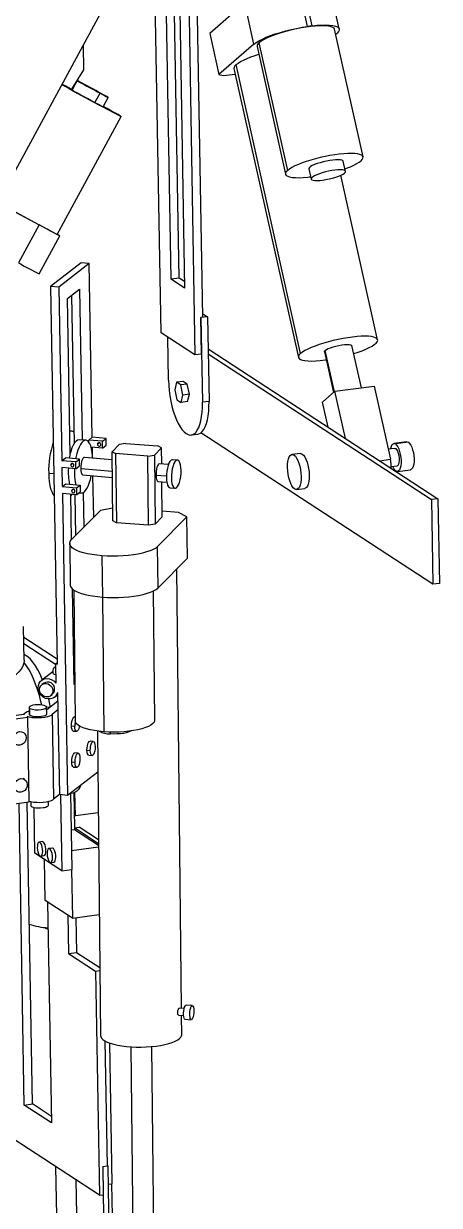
# Model space of a CAD drawing. Header units: inches. Extents: x 0.1 to 8.4, y 0.1 to 10.9.
# Drawn here: x 5.057 to 6.088, y 6.362 to 9.293 of the extents above; entities that cross this region are included whole.
import ezdxf

# ---------------------------------------------------------------- set-up
doc = ezdxf.new("R2010")
doc.units = ezdxf.units.IN
doc.header["$MEASUREMENT"] = 0

msp = doc.modelspace()

# ---------------------------------------------------------------- linework, layer by layer
at = {"color": 7, "linetype": 'Continuous', "lineweight": 25}
for p, q in [((5.4614, 9.6475), (5.4819, 8.4713)), ((5.4818, 9.6397), (5.5005, 8.5645)), ((4.9933, 8.8491), (5.3519, 9.5106)), ((5.761, 9.2859), (5.7382, 9.388)), ((5.7721, 9.2874), (5.7493, 9.3894)), ((5.8396, 9.2798), (5.8169, 9.3818)), ((5.3978, 8.5262), (5.3834, 9.3528)), ((5.4427, 8.6617), (5.4312, 9.3189)), ((5.4442, 9.3257), (5.4562, 8.6371)), ((5.6054, 9.3443), (5.5186, 9.2687)), ((5.6282, 9.2422), (5.6054, 9.3443)), ((5.4225, 8.659), (5.4111, 9.3167)), ((5.5186, 9.2687), (5.5414, 9.1666)), ((5.7721, 9.2874), (5.761, 9.2859)), ((5.8986, 8.9622), (5.828, 9.2788)), ((5.8308, 9.2665), (5.8341, 9.2694)), ((5.2047, 9.2389), (5.2057, 9.1786)), ((5.6282, 9.2422), (5.5414, 9.1666)), ((5.6359, 9.236), (5.7065, 8.9194)), ((5.7117, 8.9288), (5.6411, 9.2454)), ((5.2057, 9.1786), (5.1756, 9.1302)), ((5.5785, 9.1816), (5.7383, 8.465)), ((5.7437, 8.4746), (5.5839, 9.1912)), ((5.19, 9.1514), (5.1775, 9.1284)), ((5.5414, 9.1666), (5.5519, 9.1639)), ((5.5519, 9.1639), (5.5816, 9.1678)), ((5.1778, 9.129), (5.1719, 9.1322)), ((5.234, 9.0974), (5.2465, 9.1205)), ((5.2544, 9.0867), (5.2669, 9.1098)), ((5.1406, 8.7702), (5.299, 9.0625)), ((5.8552, 8.9265), (5.8496, 8.9515)), ((5.7642, 8.9324), (5.7698, 8.9074)), ((5.9347, 8.5088), (5.8437, 8.9169)), ((4.8859, 8.9062), (5.0957, 8.7937)), ((5.0957, 8.7937), (5.0446, 8.6994)), ((5.0958, 8.6726), (5.1468, 8.7668)), ((5.1994, 8.6995), (5.1238, 8.6411)), ((5.2199, 8.6977), (5.1444, 8.6393)), ((5.2199, 8.6977), (5.1994, 8.6995)), ((5.2274, 8.2672), (5.2199, 8.6977)), ((5.4427, 8.6617), (5.4225, 8.659)), ((5.4562, 8.6371), (5.4225, 8.659)), ((5.4559, 8.6531), (5.4427, 8.6617)), ((5.1238, 8.6411), (5.1402, 7.7047)), ((5.1444, 8.6393), (5.1238, 8.6411)), ((5.1444, 8.6393), (5.1519, 8.2088)), ((5.1657, 8.6108), (5.1959, 8.6341)), ((5.1757, 8.6185), (5.1821, 8.2515)), ((5.1959, 8.6341), (5.2025, 8.2604)), ((5.1725, 8.2228), (5.1657, 8.6108)), ((5.5005, 8.5645), (5.4965, 8.564)), ((5.4981, 8.4734), (5.4965, 8.564)), ((5.4965, 8.564), (5.4968, 8.5638)), ((5.513, 8.5659), (5.4968, 8.5638)), ((5.4968, 8.5638), (5.5005, 8.3538)), ((5.5004, 8.5742), (5.513, 8.5659)), ((5.513, 8.5659), (5.5167, 8.3559)), ((5.4819, 8.4713), (5.3978, 8.5262)), ((5.4164, 8.4086), (5.4145, 8.5153)), ((5.4981, 8.4734), (5.4819, 8.4713)), ((5.5144, 8.4864), (6.084, 8.1147)), ((5.5146, 8.4736), (6.0679, 8.1126)), ((5.8028, 8.4791), (5.8254, 8.3781)), ((5.8945, 8.3898), (5.8711, 8.4943)), ((5.8043, 8.4588), (5.8073, 8.4592)), ((5.4364, 8.4035), (5.4317, 8.385)), ((5.4317, 8.385), (5.4372, 8.3599)), ((5.4526, 8.4057), (5.4364, 8.4035)), ((5.4465, 8.3969), (5.4364, 8.4035)), ((5.4627, 8.3991), (5.4465, 8.3969)), ((5.4519, 8.3718), (5.4465, 8.3969)), ((5.4627, 8.3991), (5.4526, 8.4057)), ((5.4681, 8.374), (5.4627, 8.3991)), ((5.8289, 8.3812), (5.798, 8.3543)), ((5.8289, 8.3812), (5.9258, 8.394)), ((5.855, 8.2641), (5.8289, 8.3812)), ((5.9258, 8.394), (5.9663, 8.2126)), ((5.4372, 8.3599), (5.4473, 8.3533)), ((5.4473, 8.3533), (5.4519, 8.3718)), ((5.4634, 8.3554), (5.4473, 8.3533)), ((5.4681, 8.374), (5.4519, 8.3718)), ((5.4634, 8.3554), (5.4681, 8.374)), ((5.5167, 8.3559), (5.5005, 8.3538)), ((5.8119, 8.2923), (5.798, 8.3543)), ((5.1765, 8.282), (5.1714, 8.2824)), ((5.2184, 8.2602), (5.2274, 8.2672)), ((5.2617, 8.2643), (5.2274, 8.2672)), ((5.2527, 8.2573), (5.2617, 8.2643)), ((5.262, 8.2473), (5.2617, 8.2643)), ((5.4728, 8.2728), (5.4889, 8.2749)), ((6.0715, 7.9025), (5.4963, 8.2779)), ((5.2115, 8.2597), (5.1951, 8.2611)), ((5.2184, 8.2554), (5.2184, 8.2602)), ((5.2527, 8.2573), (5.2184, 8.2602)), ((5.253, 8.2403), (5.2244, 8.2428)), ((5.2283, 8.218), (5.2278, 8.2425)), ((5.253, 8.2403), (5.2527, 8.2573)), ((5.253, 8.2403), (5.262, 8.2473)), ((5.2763, 8.2312), (5.2942, 8.2492)), ((5.3105, 8.252), (5.2942, 8.2492)), ((5.3105, 8.252), (5.3902, 8.2459)), ((5.3991, 8.2412), (5.3812, 8.2231)), ((5.3991, 8.2412), (5.3902, 8.2459)), ((5.3995, 8.2006), (5.3991, 8.2412)), ((5.9769, 8.2396), (5.9607, 8.2374)), ((6.007, 8.2558), (5.9747, 8.2515)), ((6.011, 8.2547), (5.9787, 8.2504)), ((5.1519, 8.2088), (5.1609, 8.2158)), ((5.1862, 8.2059), (5.1519, 8.2088)), ((5.1953, 8.2129), (5.1609, 8.2158)), ((5.1709, 8.215), (5.1725, 8.2228)), ((5.1862, 8.2059), (5.1953, 8.2129)), ((5.1865, 8.1889), (5.1862, 8.2059)), ((5.1956, 8.1959), (5.1953, 8.2129)), ((5.2765, 8.2112), (5.2081, 8.2171)), ((5.2763, 8.2312), (5.2852, 8.2265)), ((5.2781, 8.0597), (5.2763, 8.2312)), ((5.3649, 8.2203), (5.2852, 8.2265)), ((5.2852, 8.2265), (5.287, 8.055)), ((5.3649, 8.2203), (5.3812, 8.2231)), ((5.3667, 8.0489), (5.3649, 8.2203)), ((5.3812, 8.2231), (5.383, 8.0517)), ((5.4385, 8.2104), (5.4262, 8.2115)), ((5.7426, 8.227), (5.7225, 8.2243)), ((5.9395, 8.209), (5.9663, 8.2126)), ((5.1865, 8.1889), (5.1522, 8.1919)), ((5.1522, 8.1919), (5.153, 8.1446)), ((5.1865, 8.1889), (5.1956, 8.1959)), ((5.416, 8.1992), (5.3932, 8.2011)), ((5.9683, 8.1943), (5.9827, 8.1962)), ((5.9839, 8.1821), (6.0162, 8.1864)), ((5.153, 8.1446), (5.1621, 8.1516)), ((5.1621, 8.1516), (5.1971, 8.1486)), ((5.1881, 8.1416), (5.1971, 8.1486)), ((5.1971, 8.1486), (5.1974, 8.1314)), ((5.2043, 8.1736), (5.277, 8.1673)), ((5.2309, 8.0688), (5.2291, 8.1714)), ((5.3898, 8.1575), (5.4122, 8.1556)), ((5.4009, 8.0697), (5.4, 8.1566)), ((5.153, 8.1446), (5.1881, 8.1416)), ((5.1884, 8.1244), (5.1533, 8.1274)), ((5.1533, 8.1274), (5.1663, 7.3791)), ((5.1761, 8.0135), (5.1742, 8.1256)), ((5.1843, 8.1247), (5.1861, 8.0235)), ((5.1881, 8.1416), (5.1884, 8.1244)), ((5.1884, 8.1244), (5.1974, 8.1314)), ((5.1948, 8.1294), (5.2002, 8.1289)), ((5.2047, 8.1299), (5.2062, 8.0439)), ((5.4202, 8.1417), (5.4325, 8.1407)), ((5.7339, 8.1376), (5.7541, 8.1403)), ((5.2778, 8.091), (5.2479, 8.0859)), ((6.084, 8.1147), (6.0679, 8.1126)), ((6.0679, 8.1126), (6.0715, 7.9025)), ((6.084, 8.1147), (6.0877, 7.9047)), ((5.2479, 8.0859), (5.1752, 8.0125)), ((5.287, 8.055), (5.2781, 8.0597)), ((5.4009, 8.0697), (5.383, 8.0517)), ((5.3892, 7.9961), (5.4619, 8.0695)), ((5.4411, 8.0805), (5.4008, 8.0836)), ((5.4619, 8.0695), (5.4411, 8.0805)), ((5.463, 7.9671), (5.4619, 8.0695)), ((5.3667, 8.0489), (5.287, 8.055)), ((5.383, 8.0517), (5.3667, 8.0489)), ((5.1713, 8.0038), (5.1723, 7.9013)), ((5.2514, 7.9732), (5.2525, 7.8707)), ((5.3903, 7.8937), (5.3892, 7.9961)), ((5.3903, 7.8937), (5.463, 7.9671)), ((5.4484, 6.851), (5.437, 7.9408)), ((5.1824, 7.6543), (5.1783, 7.891)), ((5.1818, 7.8883), (5.1852, 7.5639)), ((5.3821, 7.5659), (5.3787, 7.8861)), ((6.0877, 7.9047), (6.0715, 7.9025)), ((5.0587, 7.714), (5.0572, 7.7976)), ((5.0577, 7.7714), (5.1399, 7.7178)), ((5.058, 7.7554), (5.1361, 7.7044)), ((5.1361, 7.705), (5.1401, 7.7082)), ((5.1812, 7.7251), (5.1829, 7.7258)), ((5.1304, 7.6865), (5.1016, 7.6642)), ((5.1327, 7.6795), (5.1365, 7.6792)), ((5.1362, 7.6968), (5.1342, 7.6969)), ((5.1361, 7.705), (5.1369, 7.6571)), ((5.1361, 7.705), (5.1402, 7.7047)), ((5.1069, 7.6573), (5.1024, 7.6538)), ((5.1841, 7.6724), (5.1821, 7.6708)), ((5.1843, 7.6557), (5.1824, 7.6543)), ((5.1238, 7.6261), (5.1283, 7.6296)), ((5.1337, 7.6227), (5.1415, 7.6287)), ((5.1414, 7.6343), (5.1422, 7.5909)), ((5.0705, 7.5971), (5.0708, 7.5803)), ((5.0725, 7.578), (5.0722, 7.5948)), ((5.1145, 7.5811), (5.1142, 7.5979)), ((5.1231, 7.5981), (5.1143, 7.597)), ((5.1418, 7.6126), (5.1144, 7.5914)), ((5.1422, 7.5909), (5.1277, 7.5797)), ((5.1422, 7.5909), (5.1458, 7.3809)), ((5.0582, 7.5799), (4.8153, 7.5478)), ((5.0059, 7.565), (5.0675, 7.5732)), ((5.0582, 7.5802), (5.0582, 7.5799)), ((5.0675, 7.5732), (5.0659, 7.5743)), ((5.0712, 7.3632), (5.0675, 7.5732)), ((5.1277, 7.5797), (5.1314, 7.3697)), ((5.1851, 7.5733), (5.1833, 7.5735)), ((5.1757, 7.5514), (5.184, 7.5506)), ((5.1803, 7.5386), (5.1885, 7.5379)), ((5.24, 7.5386), (5.2479, 6.7835)), ((5.2299, 7.5128), (5.2217, 7.5135)), ((5.1923, 7.4836), (5.1841, 7.4843)), ((5.2141, 7.4914), (5.2223, 7.4907)), ((5.2187, 7.4786), (5.2269, 7.4779)), ((5.1765, 7.4622), (5.1847, 7.4615)), ((5.1811, 7.4494), (5.1893, 7.4487)), ((5.0597, 7.4185), (5.0564, 7.4207)), ((5.241, 7.4368), (5.1663, 7.3791)), ((5.1739, 7.3849), (5.1806, 7.3858)), ((5.1815, 7.3859), (5.183, 7.2982)), ((5.1854, 7.3286), (5.1844, 7.3868)), ((5.0095, 7.355), (5.0712, 7.3632)), ((5.0588, 6.6111), (5.0458, 7.3598)), ((5.079, 6.6138), (5.066, 7.3625)), ((5.0748, 7.3629), (5.0749, 7.3538)), ((5.1186, 7.3546), (5.1185, 7.3635)), ((5.1458, 7.3809), (5.1314, 7.3697)), ((5.1663, 7.3791), (5.1458, 7.3809)), ((5.1489, 7.3806), (5.1522, 7.1918)), ((5.1731, 7.3843), (5.1764, 7.195)), ((5.0849, 7.2357), (5.0829, 7.3492)), ((5.1825, 7.3289), (5.1854, 7.3286)), ((5.2421, 7.3361), (5.1854, 7.3286)), ((5.183, 7.2985), (5.1947, 7.3001)), ((5.183, 7.2982), (5.1831, 7.2944)), ((5.2429, 7.2591), (5.183, 7.2982)), ((5.2428, 7.2687), (5.1947, 7.3001)), ((5.1747, 7.2933), (5.1831, 7.2944)), ((5.1831, 7.2944), (5.243, 7.2553)), ((5.1036, 7.2643), (5.0955, 7.2632)), ((5.1279, 7.2485), (5.1198, 7.2474)), ((5.1756, 7.2426), (5.243, 7.2515)), ((5.1522, 7.1918), (5.0849, 7.2357)), ((5.1001, 7.2285), (5.1082, 7.2296)), ((5.1107, 7.1184), (5.1089, 7.22)), ((5.1244, 7.2127), (5.1324, 7.2138)), ((5.1522, 7.1918), (5.1764, 7.195)), ((5.1759, 7.1949), (5.178, 7.0745)), ((5.178, 7.0745), (5.1107, 7.1184)), ((5.1166, 7.1146), (5.1261, 6.5672)), ((5.1665, 7.082), (5.1682, 6.987)), ((5.178, 7.0745), (5.2448, 7.0834)), ((5.1869, 7.0757), (5.1884, 6.9897)), ((5.1682, 6.987), (5.1884, 6.9897)), ((5.1682, 6.987), (5.2355, 6.9431)), ((5.1884, 6.9897), (5.2461, 6.952)), ((5.2355, 6.9431), (5.2462, 6.9445)), ((5.2355, 6.9431), (5.2451, 6.3874)), ((5.4753, 6.8577), (5.4598, 6.8589)), ((5.4416, 6.834), (5.4537, 6.8331)), ((5.455, 6.8505), (5.4433, 6.8514)), ((5.4491, 6.7856), (5.4486, 6.8334)), ((5.4571, 6.824), (5.4726, 6.8228)), ((5.2587, 6.7703), (5.2641, 6.4605)), ((5.2767, 6.416), (5.2706, 6.7651)), ((5.3227, 6.7557), (5.3301, 6.0512)), ((5.3826, 6.0518), (5.3752, 6.7563)), ((5.0588, 6.6111), (5.079, 6.6138)), ((5.1261, 6.5672), (5.0588, 6.6111)), ((5.1259, 6.5832), (5.079, 6.6138)), ((5.2451, 6.3874), (5.0097, 6.5411)), ((5.1365, 6.4583), (5.1413, 6.1859)), ((5.2535, 6.4591), (5.2641, 6.4605)), ((5.2535, 6.4591), (5.2547, 6.3886)), ((5.2652, 6.461), (5.2641, 6.4608)), ((5.2641, 6.4605), (5.2656, 6.4607)), ((5.2652, 6.461), (5.2656, 6.4607)), ((5.2656, 6.4607), (5.2729, 6.0397)), ((5.1969, 5.8909), (5.1876, 6.425)), ((5.2451, 6.3874), (5.2547, 6.3886)), ((5.2547, 6.3886), (5.2629, 5.9211)), ((5.2664, 6.4147), (5.2767, 6.416))]:
    msp.add_line(p, q, dxfattribs=at)
at = {"color": 8, "linetype": 'Continuous', "lineweight": 25}
for p, q in [((5.8275, 8.38), (5.8047, 8.4825)), ((5.2451, 8.2534), (5.2403, 8.2497)), ((5.1193, 8.178), (5.1319, 8.1769)), ((5.1786, 8.202), (5.1738, 8.1983)), ((5.1986, 8.1895), (5.2768, 8.1828)), ((5.3853, 8.1734), (5.4111, 8.1711)), ((5.181, 8.1377), (5.1762, 8.134)), ((5.2524, 7.8707), (5.2559, 7.5369)), ((5.2715, 7.5361), (5.2715, 7.5316)), ((5.2806, 6.1625), (5.2761, 6.416))]:
    msp.add_line(p, q, dxfattribs=at)
at = {"color": 7, "linetype": 'Continuous', "lineweight": 25, "flags": 128}
for points in [[(5.7721, 9.2874), (5.7844, 9.2886), (5.7958, 9.2893), (5.8063, 9.2895), (5.8155, 9.2891), (5.8234, 9.2883), (5.8299, 9.2869), (5.8348, 9.285), (5.838, 9.2826), (5.8396, 9.2798), (5.8395, 9.2767), (5.8376, 9.2732), (5.8341, 9.2694)], [(5.6282, 9.2422), (5.6336, 9.2462), (5.6405, 9.2504), (5.6489, 9.2546), (5.6586, 9.2589), (5.6694, 9.2631), (5.6811, 9.2672), (5.6937, 9.2711), (5.7068, 9.2748), (5.7203, 9.2781), (5.734, 9.2811), (5.7476, 9.2837), (5.761, 9.2859)], [(5.828, 9.2788), (5.8268, 9.2812), (5.824, 9.2833), (5.8198, 9.285), (5.8141, 9.2863), (5.8072, 9.2871), (5.7991, 9.2874), (5.79, 9.2873), (5.7799, 9.2867), (5.7691, 9.2856), (5.7577, 9.2841), (5.7459, 9.2822), (5.7339, 9.2799), (5.7218, 9.2772), (5.7099, 9.2742), (5.6984, 9.271), (5.6873, 9.2675), (5.677, 9.2639), (5.6676, 9.2601), (5.6591, 9.2564), (5.6518, 9.2526), (5.6458, 9.249), (5.6411, 9.2454)], [(5.5839, 9.1912), (5.5887, 9.1948), (5.5948, 9.1986), (5.6023, 9.2024), (5.6109, 9.2063), (5.6206, 9.2101), (5.6312, 9.2138), (5.6402, 9.2167)], [(5.2465, 9.1205), (5.2525, 9.1172), (5.2577, 9.1145), (5.2619, 9.1123), (5.2648, 9.1107), (5.2665, 9.1099), (5.2668, 9.1098), (5.2658, 9.1104), (5.2635, 9.1118), (5.2599, 9.1138), (5.2551, 9.1164), (5.2495, 9.1195), (5.2431, 9.123), (5.2362, 9.1268), (5.229, 9.1307), (5.2218, 9.1346), (5.2148, 9.1384), (5.2083, 9.1419), (5.2025, 9.145), (5.1976, 9.1475), (5.1939, 9.1495), (5.1913, 9.1508), (5.1901, 9.1514), (5.1902, 9.1513), (5.1917, 9.1504), (5.1945, 9.1488)], [(5.1519, 9.1416), (5.1526, 9.1412), (5.1609, 9.1367), (5.17, 9.1317), (5.1797, 9.1263), (5.19, 9.1207), (5.2007, 9.1149), (5.2115, 9.1091), (5.2223, 9.1032), (5.233, 9.0974), (5.2434, 9.0918), (5.2533, 9.0865), (5.2625, 9.0816), (5.271, 9.0771), (5.2785, 9.0731), (5.285, 9.0696), (5.2903, 9.0668), (5.2945, 9.0647), (5.2973, 9.0633), (5.2988, 9.0626), (5.2989, 9.0626), (5.2977, 9.0634), (5.2951, 9.0649), (5.2913, 9.0671), (5.2862, 9.0699), (5.2799, 9.0734), (5.2726, 9.0775), (5.2643, 9.082), (5.2552, 9.087), (5.2547, 9.0873)], [(5.1719, 9.1322), (5.1621, 9.1375), (5.1532, 9.1422), (5.1524, 9.1426)], [(5.8537, 8.933), (5.8577, 8.9344), (5.8671, 8.9381), (5.8756, 8.9419), (5.8828, 8.9456), (5.8888, 8.9493), (5.8935, 8.9529), (5.8967, 8.9562), (5.8984, 8.9593), (5.8987, 8.9621), (5.8974, 8.9646), (5.8946, 8.9667), (5.8904, 8.9684), (5.8848, 8.9697), (5.8778, 8.9705), (5.8698, 8.9708), (5.8606, 8.9707), (5.8505, 8.9701), (5.8397, 8.969), (5.8283, 8.9675), (5.8165, 8.9656), (5.8045, 8.9632), (5.7924, 8.9606), (5.7805, 8.9576), (5.769, 8.9543), (5.7579, 8.9509), (5.7476, 8.9472), (5.7382, 8.9435), (5.7297, 8.9398), (5.7224, 8.936), (5.7164, 8.9323), (5.7117, 8.9288), (5.7117, 8.9288)], [(5.8496, 8.9515), (5.8485, 8.953), (5.8459, 8.9542), (5.842, 8.955), (5.8368, 8.9553), (5.8305, 8.9551), (5.8234, 8.9545), (5.8158, 8.9534), (5.8078, 8.9519), (5.7998, 8.9501), (5.792, 8.948), (5.7847, 8.9456), (5.7783, 8.9431), (5.7728, 8.9406), (5.7686, 8.9382), (5.7657, 8.9358), (5.7643, 8.9337), (5.7642, 8.9324)], [(5.7117, 8.9288), (5.7083, 8.9252), (5.7066, 8.922), (5.7066, 8.919), (5.7083, 8.9165), (5.7117, 8.9144), (5.7166, 8.9127), (5.7231, 8.9115), (5.731, 8.9109), (5.7402, 8.9108), (5.7505, 8.9112), (5.7617, 8.9122)], [(5.7617, 8.9122), (5.7652, 8.9128), (5.7685, 8.9133)], [(5.8528, 8.9223), (5.8548, 8.9245), (5.8552, 8.9264), (5.8541, 8.928), (5.8515, 8.9292), (5.8476, 8.93), (5.8424, 8.9303), (5.8361, 8.9301), (5.829, 8.9295), (5.8213, 8.9284), (5.8133, 8.9269), (5.8053, 8.9251), (5.7976, 8.923), (5.7903, 8.9206), (5.7839, 8.9181), (5.7784, 8.9156), (5.7742, 8.9132), (5.7713, 8.9108), (5.7699, 8.9087), (5.77, 8.9069), (5.7716, 8.9054), (5.7746, 8.9044), (5.779, 8.9038), (5.7846, 8.9036), (5.7911, 8.9039), (5.7984, 8.9047)], [(5.7984, 8.9047), (5.8066, 8.906), (5.8149, 8.9077), (5.8232, 8.9097), (5.8311, 8.9121), (5.8382, 8.9146), (5.8444, 8.9172), (5.8493, 8.9198), (5.8528, 8.9223)], [(5.1407, 8.7705), (5.1422, 8.7696), (5.1452, 8.7679), (5.1467, 8.767), (5.1466, 8.7669), (5.145, 8.7676), (5.1419, 8.7692), (5.1373, 8.7715), (5.1313, 8.7747), (5.1241, 8.7785), (5.1156, 8.783), (5.1061, 8.7881), (5.0957, 8.7937)], [(5.8756, 8.4745), (5.8757, 8.4745), (5.8865, 8.4781), (5.8966, 8.4818), (5.9058, 8.4856), (5.9139, 8.4894), (5.9208, 8.4932), (5.9264, 8.4968), (5.9307, 8.5003), (5.9335, 8.5036), (5.9348, 8.5067), (5.9346, 8.5094), (5.9329, 8.5119), (5.9297, 8.5139), (5.925, 8.5155), (5.9191, 8.5166), (5.9118, 8.5174), (5.9034, 8.5176), (5.894, 8.5174), (5.8837, 8.5167), (5.8727, 8.5155), (5.8611, 8.5139), (5.8491, 8.5119), (5.8369, 8.5095), (5.8248, 8.5068), (5.8128, 8.5037), (5.8012, 8.5004), (5.7901, 8.4969), (5.7797, 8.4933), (5.7703, 8.4895), (5.7618, 8.4857), (5.7545, 8.4819), (5.7484, 8.4782), (5.7437, 8.4746), (5.7437, 8.4746)], [(5.7437, 8.4746), (5.7403, 8.4711), (5.7385, 8.4678), (5.7384, 8.4648), (5.74, 8.4622), (5.7432, 8.4601), (5.7481, 8.4584), (5.7544, 8.4571), (5.7622, 8.4564), (5.7712, 8.4562), (5.7813, 8.4566), (5.7924, 8.4574), (5.8043, 8.4588)], [(5.8028, 8.4791), (5.8031, 8.4806), (5.8047, 8.4825)], [(5.8047, 8.4825), (5.8078, 8.4846), (5.8123, 8.4869), (5.8179, 8.4892), (5.8243, 8.4913), (5.8314, 8.4933), (5.8387, 8.4949), (5.8459, 8.4962), (5.8527, 8.497), (5.8588, 8.4974), (5.8639, 8.4973), (5.8678, 8.4967), (5.8702, 8.4956), (5.8711, 8.4943)], [(5.4164, 8.4086), (5.4169, 8.3958), (5.4181, 8.3827), (5.4198, 8.3696), (5.4221, 8.3567), (5.4249, 8.3441), (5.4282, 8.3321), (5.4319, 8.3208), (5.4361, 8.3104), (5.4405, 8.301), (5.4453, 8.2927), (5.4502, 8.2858), (5.4552, 8.2802), (5.4603, 8.2762)], [(5.4603, 8.2762), (5.4653, 8.2736), (5.4703, 8.2727), (5.4751, 8.2733), (5.4796, 8.2755), (5.4838, 8.2792), (5.4877, 8.2844), (5.4911, 8.291), (5.4941, 8.299), (5.4965, 8.3081), (5.4984, 8.3183), (5.4997, 8.3294), (5.5004, 8.3413), (5.5005, 8.3538)], [(5.4889, 8.2749), (5.4912, 8.2754), (5.4958, 8.2776), (5.5, 8.2813), (5.5039, 8.2865), (5.5073, 8.2931), (5.5103, 8.3011), (5.5127, 8.3102), (5.5146, 8.3204), (5.5159, 8.3316), (5.5166, 8.3434), (5.5167, 8.3559)], [(5.1951, 8.2611), (5.1945, 8.2611), (5.1909, 8.2603), (5.1872, 8.2577), (5.1835, 8.2535), (5.18, 8.2478), (5.1768, 8.2406), (5.1739, 8.2322), (5.1724, 8.2271)], [(5.2284, 8.2154), (5.228, 8.2214), (5.2271, 8.2304), (5.2255, 8.2385), (5.2235, 8.2455), (5.2211, 8.2512), (5.2183, 8.2556), (5.2151, 8.2584), (5.2118, 8.2596), (5.2083, 8.2593), (5.2047, 8.2573), (5.2012, 8.2538), (5.1978, 8.2488), (5.1946, 8.2425), (5.1916, 8.235), (5.189, 8.2265), (5.1869, 8.2172), (5.1862, 8.2137)], [(5.2403, 8.2497), (5.2406, 8.2481), (5.2415, 8.2466), (5.2429, 8.2456), (5.2444, 8.2451), (5.246, 8.2453), (5.2473, 8.2461), (5.2482, 8.2474), (5.2485, 8.249), (5.2481, 8.2506), (5.2472, 8.2521), (5.2459, 8.2531), (5.2443, 8.2535), (5.2427, 8.2534), (5.2414, 8.2526), (5.2405, 8.2513), (5.2403, 8.2497)], [(5.9667, 8.2382), (5.9671, 8.2403), (5.9687, 8.2453), (5.9707, 8.2489), (5.9731, 8.251), (5.9758, 8.2515), (5.9787, 8.2504)], [(5.9787, 8.2504), (5.9816, 8.2478), (5.9844, 8.2436), (5.987, 8.2383), (5.9892, 8.2319), (5.9909, 8.2248), (5.9921, 8.2173), (5.9927, 8.2099), (5.9927, 8.2027), (5.992, 8.1962), (5.9908, 8.1907), (5.989, 8.1864), (5.9867, 8.1835), (5.9841, 8.1822), (5.9813, 8.1825), (5.9784, 8.1844), (5.9755, 8.1878), (5.9729, 8.1926), (5.9719, 8.1948)], [(5.9769, 8.2396), (5.9771, 8.2396), (5.9794, 8.2389)], [(5.9794, 8.2389), (5.9818, 8.2365), (5.984, 8.2326), (5.9859, 8.2275), (5.9873, 8.2216), (5.9881, 8.2155), (5.9882, 8.2095), (5.9876, 8.2042), (5.9864, 8.2), (5.9847, 8.1973), (5.9827, 8.1962)], [(6.007, 8.2558), (6.0081, 8.2558), (6.011, 8.2547)], [(6.011, 8.2547), (6.0139, 8.252), (6.0167, 8.2479), (6.0193, 8.2425), (6.0215, 8.2362), (6.0232, 8.2291), (6.0244, 8.2216), (6.025, 8.2141), (6.025, 8.207), (6.0243, 8.2005), (6.0231, 8.195), (6.0213, 8.1907), (6.019, 8.1878), (6.0164, 8.1864), (6.0162, 8.1864)], [(5.2081, 8.2171), (5.2063, 8.2167), (5.2043, 8.2147), (5.2024, 8.2113), (5.2008, 8.2067), (5.1995, 8.2013), (5.1988, 8.1954), (5.1986, 8.1895)], [(5.4262, 8.2115), (5.4253, 8.2114), (5.4226, 8.2102), (5.42, 8.2073), (5.4174, 8.2028), (5.4152, 8.197), (5.4134, 8.1902), (5.4121, 8.1828), (5.4113, 8.175), (5.4111, 8.1672)], [(5.4476, 8.1849), (5.4472, 8.1921), (5.4462, 8.1985), (5.4446, 8.2038), (5.4426, 8.2076), (5.4402, 8.2099), (5.4377, 8.2104), (5.4349, 8.2091), (5.4323, 8.2062), (5.4298, 8.2017), (5.4275, 8.196), (5.4257, 8.1892), (5.4244, 8.1817), (5.4236, 8.1739), (5.4234, 8.1662)], [(5.7289, 8.139), (5.7256, 8.1419), (5.7224, 8.1464), (5.7195, 8.1521), (5.7168, 8.159), (5.7146, 8.1668), (5.7129, 8.175), (5.7118, 8.1835), (5.7114, 8.1919), (5.7115, 8.1999), (5.7124, 8.2072), (5.7138, 8.2134), (5.7158, 8.2184), (5.7182, 8.222), (5.7211, 8.224), (5.7242, 8.2243), (5.7275, 8.223)], [(5.7275, 8.223), (5.7308, 8.22), (5.7339, 8.2156), (5.7369, 8.2098), (5.7396, 8.2029), (5.7418, 8.1952), (5.7434, 8.1869), (5.7445, 8.1784), (5.745, 8.17), (5.7448, 8.162), (5.744, 8.1548), (5.7426, 8.1485), (5.7406, 8.1435), (5.7381, 8.1399), (5.7353, 8.138), (5.7322, 8.1376), (5.7289, 8.139)], [(5.7426, 8.227), (5.7444, 8.227), (5.7476, 8.2256)], [(5.7476, 8.2256), (5.7509, 8.2227), (5.7541, 8.2182), (5.7571, 8.2125), (5.7598, 8.2056), (5.762, 8.1978), (5.7636, 8.1896), (5.7647, 8.1811), (5.7652, 8.1727), (5.765, 8.1647), (5.7642, 8.1574), (5.7628, 8.1512), (5.7608, 8.1462), (5.7583, 8.1426), (5.7555, 8.1406), (5.7541, 8.1403)], [(5.1193, 8.178), (5.1197, 8.1673), (5.1207, 8.1571), (5.1222, 8.1478), (5.1242, 8.1395), (5.1267, 8.1323), (5.1295, 8.1263), (5.1327, 8.1218), (5.1329, 8.1215)], [(5.1738, 8.1983), (5.1741, 8.1967), (5.175, 8.1952), (5.1764, 8.1942), (5.178, 8.1938), (5.1795, 8.1939), (5.1808, 8.1947), (5.1817, 8.196), (5.182, 8.1976), (5.1817, 8.1992), (5.1807, 8.2007), (5.1794, 8.2017), (5.1778, 8.2022), (5.1762, 8.202), (5.1749, 8.2012), (5.1741, 8.1999), (5.1738, 8.1983)], [(5.1834, 8.1892), (5.1833, 8.1868), (5.1832, 8.1768)], [(5.1986, 8.1895), (5.199, 8.1841), (5.1999, 8.1794), (5.2013, 8.176), (5.203, 8.174), (5.2043, 8.1736)], [(5.4234, 8.1662), (5.4239, 8.1589), (5.4249, 8.1525), (5.4264, 8.1473), (5.4285, 8.1434), (5.4308, 8.1412), (5.4334, 8.1407), (5.4361, 8.1419), (5.4388, 8.1448), (5.4413, 8.1493), (5.4435, 8.1551), (5.4453, 8.1619), (5.4467, 8.1694), (5.4474, 8.1772), (5.4476, 8.1849)], [(5.1962, 8.1304), (5.1965, 8.1302), (5.1999, 8.1289), (5.2034, 8.1293), (5.2069, 8.1313), (5.2105, 8.1348), (5.2139, 8.1398), (5.2171, 8.1461), (5.22, 8.1536), (5.2226, 8.1621), (5.2248, 8.1714), (5.2249, 8.1718)], [(5.4111, 8.1672), (5.4116, 8.16), (5.4126, 8.1536), (5.4141, 8.1483), (5.4161, 8.1445), (5.4185, 8.1423), (5.4202, 8.1417)], [(5.1743, 8.1215), (5.1765, 8.1243), (5.1772, 8.1253)], [(5.1762, 8.134), (5.1765, 8.1324), (5.1775, 8.1309), (5.1788, 8.1299), (5.1804, 8.1294), (5.1819, 8.1296), (5.1833, 8.1304), (5.1841, 8.1317), (5.1844, 8.1333), (5.1841, 8.1349), (5.1832, 8.1364), (5.1818, 8.1374), (5.1802, 8.1378), (5.1787, 8.1377), (5.1774, 8.1369), (5.1765, 8.1356), (5.1762, 8.134)], [(5.2514, 7.9732), (5.2389, 7.9744), (5.227, 7.976), (5.2159, 7.9781), (5.2057, 7.9805), (5.1967, 7.9833), (5.1889, 7.9864), (5.1824, 7.9897), (5.1773, 7.9933), (5.1738, 7.997), (5.1717, 8.0009), (5.1713, 8.0048), (5.1725, 8.0087), (5.1752, 8.0125)], [(5.3892, 7.9961), (5.3845, 7.9924), (5.3783, 7.9889), (5.3707, 7.9856), (5.3619, 7.9826), (5.352, 7.9799), (5.3411, 7.9775), (5.3293, 7.9756), (5.3169, 7.974), (5.3041, 7.9729), (5.2909, 7.9723), (5.2776, 7.9721), (5.2644, 7.9724), (5.2514, 7.9732)], [(5.1723, 7.9013), (5.1728, 7.8984), (5.1748, 7.8946), (5.1784, 7.8908), (5.1835, 7.8873), (5.1899, 7.8839), (5.1978, 7.8808), (5.2068, 7.8781), (5.217, 7.8756), (5.2281, 7.8736), (5.24, 7.8719), (5.2525, 7.8707)], [(5.2525, 7.8707), (5.2654, 7.87), (5.2787, 7.8697), (5.292, 7.8699), (5.3051, 7.8705), (5.318, 7.8716), (5.3304, 7.8731), (5.3422, 7.8751), (5.3531, 7.8774), (5.363, 7.8801), (5.3718, 7.8831), (5.3793, 7.8864), (5.3855, 7.89), (5.3903, 7.8937)], [(5.0587, 7.714), (5.0587, 7.7137), (5.0579, 7.7066), (5.0554, 7.6994), (5.0513, 7.6922), (5.0455, 7.6852), (5.0381, 7.6782), (5.029, 7.6713), (5.0185, 7.6646), (5.0064, 7.6581), (4.9928, 7.6517), (4.9779, 7.6457)], [(5.1021, 7.6031), (5.1001, 7.6116), (5.0962, 7.6268), (5.0918, 7.6413), (5.087, 7.655), (5.0818, 7.6679), (5.0763, 7.6798), (5.0706, 7.6906), (5.0646, 7.7002), (5.0585, 7.7085), (5.0583, 7.7087)], [(5.1039, 7.666), (5.1035, 7.667), (5.0981, 7.6793), (5.0923, 7.6905), (5.0863, 7.7005), (5.0802, 7.7093), (5.0739, 7.7167), (5.0675, 7.7226), (5.0611, 7.7271), (5.0584, 7.7285)], [(5.1327, 7.6795), (5.1324, 7.6796), (5.1314, 7.6806), (5.1307, 7.6829), (5.1304, 7.6859), (5.1306, 7.6893), (5.1312, 7.6925), (5.1322, 7.6951), (5.1333, 7.6966), (5.1342, 7.6969)], [(5.093, 7.6456), (5.0937, 7.6517), (5.0958, 7.6573), (5.0993, 7.6621), (5.1039, 7.6657), (5.1093, 7.668), (5.1153, 7.6687), (5.1214, 7.6679), (5.1272, 7.6656), (5.1325, 7.6619), (5.1369, 7.6571)], [(5.0967, 7.6414), (5.0974, 7.6465), (5.0996, 7.651), (5.1032, 7.6544), (5.1078, 7.6564), (5.1128, 7.6567), (5.1179, 7.6555), (5.1225, 7.6527), (5.1262, 7.6487), (5.1286, 7.6438), (5.1295, 7.6385)], [(5.1414, 7.6343), (5.1389, 7.6286), (5.135, 7.6238), (5.13, 7.6204), (5.1241, 7.6185), (5.1178, 7.6183), (5.1114, 7.6197), (5.1055, 7.6228), (5.1004, 7.6272), (5.0965, 7.6328), (5.0939, 7.639), (5.093, 7.6456)], [(5.1295, 7.6385), (5.1288, 7.6334), (5.1266, 7.6289), (5.123, 7.6255), (5.1185, 7.6235), (5.1134, 7.6231), (5.1083, 7.6244), (5.1037, 7.6272), (5.1, 7.6312), (5.0976, 7.6361), (5.0967, 7.6414)], [(5.1008, 7.592), (5.106, 7.5929), (5.1102, 7.5942), (5.113, 7.5958), (5.1142, 7.5974), (5.1138, 7.5991), (5.1117, 7.6006), (5.1082, 7.6019), (5.1034, 7.6029), (5.0978, 7.6035), (5.0918, 7.6036), (5.0859, 7.6032), (5.0804, 7.6024), (5.0758, 7.6012), (5.0726, 7.5997), (5.0708, 7.5981), (5.0707, 7.5964), (5.0722, 7.5948)], [(5.1239, 7.5982), (5.1215, 7.6091), (5.1194, 7.6182)], [(5.0582, 7.5799), (5.0588, 7.582), (5.0609, 7.584), (5.0646, 7.586), (5.0696, 7.5876), (5.0707, 7.5879)], [(5.1277, 7.5797), (5.1254, 7.5775), (5.1215, 7.5755), (5.1161, 7.5738), (5.1094, 7.5724), (5.1019, 7.5715), (5.094, 7.5711), (5.086, 7.5712), (5.0784, 7.5717), (5.0716, 7.5728), (5.0659, 7.5743)], [(5.0708, 7.5803), (5.0709, 7.5796), (5.0725, 7.578)], [(5.1011, 7.5752), (5.1063, 7.5761), (5.1104, 7.5774), (5.1133, 7.5789), (5.1145, 7.5806), (5.1145, 7.5811)], [(5.1757, 7.5514), (5.176, 7.5568), (5.1767, 7.5621), (5.178, 7.5669), (5.1796, 7.5706), (5.1815, 7.5728), (5.1833, 7.5735)], [(5.2559, 7.5369), (5.244, 7.5381), (5.2327, 7.5397), (5.2222, 7.5417), (5.2128, 7.5441), (5.2046, 7.5469), (5.1977, 7.55), (5.1922, 7.5533), (5.1883, 7.5568), (5.1859, 7.5605), (5.1852, 7.5639)], [(5.3821, 7.5659), (5.3819, 7.5644), (5.3805, 7.5606), (5.3774, 7.557), (5.3728, 7.5535), (5.3666, 7.5502), (5.3592, 7.5471), (5.3504, 7.5443), (5.3406, 7.5419), (5.3298, 7.5398), (5.3182, 7.5382), (5.3061, 7.537), (5.2936, 7.5362), (5.2809, 7.536), (5.2683, 7.5362), (5.2559, 7.5369)], [(5.0313, 7.5182), (5.032, 7.5235), (5.0342, 7.5284), (5.0377, 7.5326), (5.0422, 7.5356), (5.0471, 7.5371), (5.0522, 7.5369), (5.0567, 7.5351), (5.0603, 7.5319), (5.0627, 7.5275), (5.0636, 7.5224)], [(5.1803, 7.5386), (5.1802, 7.5386), (5.1785, 7.5397), (5.1771, 7.5424), (5.1761, 7.5464), (5.1757, 7.5514)], [(5.1954, 7.5512), (5.1951, 7.5492), (5.1938, 7.5445), (5.1921, 7.5408), (5.1903, 7.5385), (5.1884, 7.5379), (5.1867, 7.539), (5.1853, 7.5417), (5.1843, 7.5457), (5.184, 7.5506)], [(5.3233, 7.5388), (5.3226, 7.5384), (5.3179, 7.5363), (5.3119, 7.5344), (5.3048, 7.5329), (5.2969, 7.5319), (5.2885, 7.5313), (5.28, 7.5312), (5.2715, 7.5316)], [(5.0636, 7.5224), (5.0629, 7.5171), (5.0607, 7.5121), (5.0572, 7.508), (5.0527, 7.505), (5.0477, 7.5035), (5.0427, 7.5037), (5.0382, 7.5055), (5.0345, 7.5087), (5.0322, 7.5131), (5.0313, 7.5182)], [(5.2141, 7.4914), (5.2143, 7.4968), (5.2151, 7.5021), (5.2164, 7.5069), (5.218, 7.5106), (5.2199, 7.5128), (5.2217, 7.5135)], [(5.2223, 7.4907), (5.2226, 7.4961), (5.2233, 7.5014), (5.2246, 7.5062), (5.2262, 7.5099), (5.2281, 7.5121), (5.23, 7.5127), (5.2317, 7.5117), (5.2331, 7.509), (5.234, 7.505), (5.2344, 7.5)], [(5.1765, 7.4622), (5.1767, 7.4676), (5.1775, 7.4729), (5.1788, 7.4777), (5.1804, 7.4814), (5.1823, 7.4836), (5.1841, 7.4843)], [(5.1847, 7.4615), (5.1849, 7.4669), (5.1857, 7.4722), (5.187, 7.477), (5.1886, 7.4807), (5.1905, 7.4829), (5.1924, 7.4836), (5.1941, 7.4825), (5.1955, 7.4798), (5.1964, 7.4758), (5.1968, 7.4708)], [(5.2187, 7.4786), (5.2186, 7.4786), (5.2169, 7.4797), (5.2155, 7.4824), (5.2145, 7.4864), (5.2141, 7.4914)], [(5.2344, 7.5), (5.2342, 7.4946), (5.2335, 7.4892), (5.2322, 7.4845), (5.2305, 7.4808), (5.2287, 7.4785), (5.2268, 7.4779), (5.2251, 7.479), (5.2237, 7.4817), (5.2227, 7.4857), (5.2223, 7.4907)], [(5.1811, 7.4494), (5.181, 7.4494), (5.1793, 7.4505), (5.1779, 7.4532), (5.1769, 7.4572), (5.1765, 7.4622)], [(5.1968, 7.4708), (5.1966, 7.4654), (5.1958, 7.46), (5.1946, 7.4553), (5.1929, 7.4516), (5.1911, 7.4493), (5.1892, 7.4487), (5.1875, 7.4498), (5.1861, 7.4525), (5.1851, 7.4565), (5.1847, 7.4615)], [(5.034, 7.4017), (5.0347, 7.407), (5.0369, 7.412), (5.0404, 7.4162), (5.0449, 7.4192), (5.0499, 7.4207), (5.0549, 7.4205), (5.0594, 7.4187), (5.0631, 7.4155), (5.0654, 7.4111), (5.0663, 7.406)], [(5.0663, 7.406), (5.0656, 7.4007), (5.0634, 7.3957), (5.0599, 7.3915), (5.0554, 7.3885), (5.0505, 7.3871), (5.0455, 7.3872), (5.0409, 7.389), (5.0373, 7.3923), (5.0349, 7.3966), (5.034, 7.4017)], [(5.1314, 7.3697), (5.1291, 7.3675), (5.1252, 7.3655), (5.1197, 7.3638), (5.1131, 7.3624), (5.1056, 7.3615), (5.0977, 7.361), (5.0897, 7.3611), (5.0821, 7.3617), (5.0752, 7.3628), (5.0712, 7.3637)], [(5.0749, 7.3538), (5.0749, 7.3537), (5.0759, 7.352), (5.0785, 7.3505), (5.0825, 7.3493), (5.0875, 7.3485), (5.0933, 7.3481), (5.0993, 7.3482), (5.1052, 7.3487)], [(5.1052, 7.3487), (5.109, 7.3493), (5.1123, 7.3501), (5.115, 7.3511), (5.117, 7.3522), (5.1182, 7.3533), (5.1186, 7.3545), (5.1186, 7.3546)], [(5.0981, 7.2291), (5.1001, 7.2285), (5.1019, 7.2295), (5.1033, 7.232), (5.1042, 7.2357), (5.1046, 7.2402), (5.1043, 7.2453), (5.1035, 7.2505), (5.1022, 7.2552), (5.1005, 7.2591), (5.0985, 7.2618), (5.0965, 7.2631), (5.0946, 7.2629), (5.093, 7.2612), (5.0918, 7.2581), (5.0912, 7.2539), (5.0911, 7.249), (5.0917, 7.2438), (5.0927, 7.2388), (5.0943, 7.2345), (5.0961, 7.2311), (5.0981, 7.2291)], [(5.1082, 7.2296), (5.1099, 7.2306), (5.1113, 7.233), (5.1123, 7.2367), (5.1126, 7.2413), (5.1124, 7.2464), (5.1116, 7.2515), (5.1103, 7.2563), (5.1085, 7.2602), (5.1066, 7.2629), (5.1046, 7.2642), (5.1036, 7.2643)], [(5.1224, 7.2132), (5.1243, 7.2127), (5.1261, 7.2137), (5.1275, 7.2161), (5.1284, 7.2198), (5.1288, 7.2244), (5.1286, 7.2295), (5.1278, 7.2347), (5.1264, 7.2394), (5.1247, 7.2433), (5.1228, 7.246), (5.1208, 7.2473), (5.1189, 7.2471), (5.1173, 7.2454), (5.1161, 7.2423), (5.1154, 7.2381), (5.1154, 7.2332), (5.1159, 7.228), (5.117, 7.223), (5.1185, 7.2186), (5.1204, 7.2153), (5.1224, 7.2132)], [(5.1324, 7.2138), (5.1342, 7.2148), (5.1356, 7.2172), (5.1365, 7.2209), (5.1369, 7.2255), (5.1366, 7.2306), (5.1358, 7.2357), (5.1345, 7.2405), (5.1328, 7.2444), (5.1309, 7.2471), (5.1289, 7.2484), (5.1279, 7.2485)], [(5.4571, 6.824), (5.4561, 6.8246), (5.4549, 6.8266), (5.4541, 6.8299), (5.4536, 6.8343), (5.4536, 6.8393), (5.454, 6.8445), (5.4548, 6.8494), (5.4559, 6.8536), (5.4573, 6.8568), (5.4587, 6.8586), (5.4598, 6.8589)], [(5.4789, 6.845), (5.4787, 6.8399), (5.4781, 6.8347), (5.4771, 6.8301), (5.4759, 6.8264), (5.4745, 6.8239), (5.473, 6.8228), (5.4716, 6.8234), (5.4704, 6.8254), (5.4696, 6.8287), (5.4691, 6.8331), (5.4691, 6.8381), (5.4695, 6.8433), (5.4703, 6.8482), (5.4714, 6.8524), (5.4728, 6.8556), (5.4742, 6.8574), (5.4757, 6.8576), (5.477, 6.8564), (5.478, 6.8537), (5.4787, 6.8498), (5.4789, 6.845)], [(5.2479, 6.7835), (5.2483, 6.781), (5.2501, 6.7774), (5.2535, 6.7739), (5.2583, 6.7706), (5.2645, 6.7674), (5.272, 6.7646), (5.2806, 6.762), (5.2903, 6.7598), (5.3009, 6.758), (5.3123, 6.7566), (5.3242, 6.7556), (5.3364, 6.755), (5.3489, 6.7549), (5.3613, 6.7553), (5.3736, 6.7561), (5.3854, 6.7574), (5.3967, 6.759), (5.4073, 6.7611), (5.4169, 6.7635), (5.4255, 6.7662), (5.4329, 6.7692), (5.4391, 6.7725), (5.4438, 6.7759), (5.447, 6.7795), (5.4488, 6.7831), (5.4491, 6.7856)]]:
    msp.add_lwpolyline(points, dxfattribs=at)
at = {"color": 7, "linetype": 'Continuous', "lineweight": 25}
for centre, radius, start, end in [((5.6467, 9.2362), 0.0108, 121.0528, 180.943), ((5.5896, 9.1817), 0.0111, 121.1658, 180.8303), ((7.0996, 12.581), 3.9255, 240.9657, 241.8304), ((5.2055, 9.1711), 0.0511, 236.7929, 242.6396), ((7.0875, 12.5585), 3.9262, 240.9658, 241.8303), ((5.4955, 9.5708), 0.5408, 241.0811, 243.5226), ((7.7971, 13.8863), 5.7647, 240.89916, 242.55957), ((5.649, 9.789), 1.246, 240.9817, 243.6395), ((5.1756, 8.2717), 0.0103, 54.1606, 113.4673), ((5.3401, 8.1838), 0.2209, 161.5186, 181.4932), ((5.84, 8.1895), 0.1284, 0.2968, 10.3545), ((5.3127, 8.1811), 0.1449, 176.279, 192.0417), ((5.3065, 8.177), 0.1233, 180.1035, 192.8625), ((5.2029, 7.7285), 0.0202, 164.6847, 196.5173), ((5.1165, 7.6425), 0.0176, 358.4404, 122.8123), ((5.1189, 7.6415), 0.0151, 308.4486, 2.1267), ((5.0914, 7.6434), 0.0523, 248.4123, 280.3209), ((5.0917, 7.6266), 0.0523, 248.4123, 280.3209), ((5.2335, 7.5515), 0.0496, 166.6885, 181.0348), ((5.2724, 7.5951), 0.0635, 243.9804, 269.1934), ((5.173, 7.4119), 0.0272, 286.2725, 343.9996), ((5.1284, 7.2305), 0.1802, 251.5094, 266.5908), ((5.1232, 7.069), 0.0221, 232.9416, 255.6125)]:
    msp.add_arc(centre, radius, start, end, dxfattribs=at)
for start_param, end_param in [(6.28061, 8.151588), (1.868402, 3.139017)]:
    msp.add_ellipse((5.3915, 8.1793), major_axis=(0.0017, 0.0218), ratio=0.272824, start_param=start_param, end_param=end_param, dxfattribs=at)
msp.add_open_spline([(5.4417, 6.8341), (5.4416, 6.8341), (5.4411, 6.8339), (5.4402, 6.835), (5.4394, 6.8372), (5.4391, 6.8403), (5.4394, 6.8438), (5.4402, 6.8471), (5.4413, 6.8497), (5.4424, 6.8513), (5.443, 6.8513), (5.4433, 6.8513)], degree=3, knots=[0, 0, 0, 0, 0.030514, 0.155472, 0.28042, 0.405248, 0.530028, 0.654837, 0.779692, 0.904626, 1, 1, 1, 1], dxfattribs=at)

doc.saveas('drawing.dxf')
